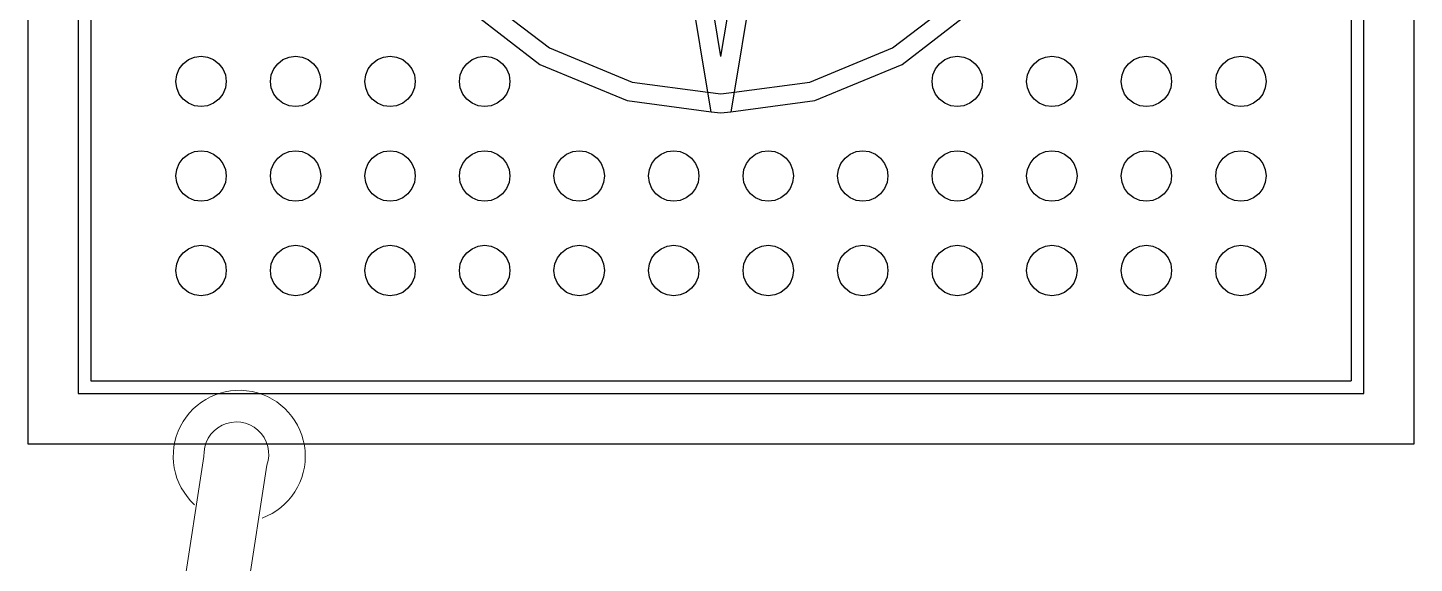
# Model space of a CAD drawing. Header units: millimetres. Extents: x 2562 to 7288, y 778 to 5635.
# Drawn here: x 5856.65 to 5878.65, y 1570.14 to 1578.64 of the extents above; entities that cross this region are included whole.
import ezdxf

# ---------------------------------------------------------------- set-up
doc = ezdxf.new("R2010")
doc.units = ezdxf.units.MM
doc.layers.add('0-gnl-gor3', color=252, linetype='Continuous')
doc.layers.add('2-tef-sabit', color=251, linetype='Continuous')

# ---------------------------------------------------------------- blocks, each defined once
blk = doc.blocks.new('pitcher rinser')
for p, q in [((58284.04, 6468.01), (58064.04, 6468.01)), ((58284.04, 6248.01), (58284.04, 6468.01)), ((58276.04, 6460.01), (58072.04, 6460.01)), ((58276.04, 6256.01), (58276.04, 6460.01)), ((58076.04, 6458.01), (58274.04, 6458.01)), ((58274.04, 6258.01), (58274.04, 6458.01)), ((58223.72, 6443.34), (58224.54, 6443.98)), ((58224.54, 6443.98), (58225.51, 6444.38)), ((58225.51, 6444.38), (58226.54, 6444.51)), ((58226.54, 6444.51), (58227.58, 6444.38)), ((58227.58, 6444.38), (58228.54, 6443.98)), ((58228.54, 6443.98), (58229.37, 6443.34)), ((58238.72, 6443.34), (58239.54, 6443.98)), ((58239.54, 6443.98), (58240.51, 6444.38)), ((58240.51, 6444.38), (58241.54, 6444.51)), ((58241.54, 6444.51), (58242.58, 6444.38)), ((58242.58, 6444.38), (58243.54, 6443.98)), ((58243.54, 6443.98), (58244.37, 6443.34)), ((58253.72, 6443.34), (58254.54, 6443.98)), ((58254.54, 6443.98), (58255.51, 6444.38)), ((58255.51, 6444.38), (58256.54, 6444.51)), ((58256.54, 6444.51), (58257.58, 6444.38)), ((58257.58, 6444.38), (58258.54, 6443.98)), ((58258.54, 6443.98), (58259.37, 6443.34)), ((58222.68, 6441.55), (58223.08, 6442.51)), ((58223.08, 6442.51), (58223.72, 6443.34)), ((58229.37, 6443.34), (58230.01, 6442.51)), ((58230.01, 6442.51), (58230.41, 6441.55)), ((58237.68, 6441.55), (58238.08, 6442.51)), ((58238.08, 6442.51), (58238.72, 6443.34)), ((58244.37, 6443.34), (58245.01, 6442.51)), ((58245.01, 6442.51), (58245.41, 6441.55)), ((58252.68, 6441.55), (58253.08, 6442.51)), ((58253.08, 6442.51), (58253.72, 6443.34)), ((58259.37, 6443.34), (58260.01, 6442.51)), ((58260.01, 6442.51), (58260.41, 6441.55)), ((58222.54, 6440.51), (58222.68, 6441.55)), ((58222.68, 6439.48), (58222.54, 6440.51)), ((58223.08, 6438.51), (58222.68, 6439.48)), ((58230.41, 6439.48), (58230.01, 6438.51)), ((58230.41, 6441.55), (58230.54, 6440.51)), ((58230.54, 6440.51), (58230.41, 6439.48)), ((58237.54, 6440.51), (58237.68, 6441.55)), ((58237.68, 6439.48), (58237.54, 6440.51)), ((58238.08, 6438.51), (58237.68, 6439.48)), ((58245.41, 6439.48), (58245.01, 6438.51)), ((58245.41, 6441.55), (58245.54, 6440.51)), ((58245.54, 6440.51), (58245.41, 6439.48)), ((58252.54, 6440.51), (58252.68, 6441.55)), ((58252.68, 6439.48), (58252.54, 6440.51)), ((58253.08, 6438.51), (58252.68, 6439.48)), ((58260.41, 6439.48), (58260.01, 6438.51)), ((58260.41, 6441.55), (58260.54, 6440.51)), ((58260.54, 6440.51), (58260.41, 6439.48)), ((58223.72, 6437.69), (58223.08, 6438.51)), ((58224.54, 6437.05), (58223.72, 6437.69)), ((58229.37, 6437.69), (58228.54, 6437.05)), ((58230.01, 6438.51), (58229.37, 6437.69)), ((58238.72, 6437.69), (58238.08, 6438.51)), ((58239.54, 6437.05), (58238.72, 6437.69)), ((58244.37, 6437.69), (58243.54, 6437.05)), ((58245.01, 6438.51), (58244.37, 6437.69)), ((58253.72, 6437.69), (58253.08, 6438.51)), ((58254.54, 6437.05), (58253.72, 6437.69)), ((58259.37, 6437.69), (58258.54, 6437.05)), ((58260.01, 6438.51), (58259.37, 6437.69)), ((58225.51, 6436.65), (58224.54, 6437.05)), ((58226.54, 6436.51), (58225.51, 6436.65)), ((58227.58, 6436.65), (58226.54, 6436.51)), ((58228.54, 6437.05), (58227.58, 6436.65)), ((58240.51, 6436.65), (58239.54, 6437.05)), ((58241.54, 6436.51), (58240.51, 6436.65)), ((58242.58, 6436.65), (58241.54, 6436.51)), ((58243.54, 6437.05), (58242.58, 6436.65)), ((58255.51, 6436.65), (58254.54, 6437.05)), ((58256.54, 6436.51), (58255.51, 6436.65)), ((58257.58, 6436.65), (58256.54, 6436.51)), ((58258.54, 6437.05), (58257.58, 6436.65)), ((58223.72, 6428.34), (58224.54, 6428.98)), ((58224.54, 6428.98), (58225.51, 6429.38)), ((58225.51, 6429.38), (58226.54, 6429.51)), ((58226.54, 6429.51), (58227.58, 6429.38)), ((58227.58, 6429.38), (58228.54, 6428.98)), ((58228.54, 6428.98), (58229.37, 6428.34)), ((58238.72, 6428.34), (58239.54, 6428.98)), ((58239.54, 6428.98), (58240.51, 6429.38)), ((58240.51, 6429.38), (58241.54, 6429.51)), ((58241.54, 6429.51), (58242.58, 6429.38)), ((58242.58, 6429.38), (58243.54, 6428.98)), ((58243.54, 6428.98), (58244.37, 6428.34)), ((58253.72, 6428.34), (58254.54, 6428.98)), ((58254.54, 6428.98), (58255.51, 6429.38)), ((58255.51, 6429.38), (58256.54, 6429.51)), ((58256.54, 6429.51), (58257.58, 6429.38)), ((58257.58, 6429.38), (58258.54, 6428.98)), ((58258.54, 6428.98), (58259.37, 6428.34)), ((58222.54, 6425.51), (58222.68, 6426.55)), ((58222.68, 6426.55), (58223.08, 6427.51)), ((58223.08, 6427.51), (58223.72, 6428.34)), ((58229.37, 6428.34), (58230.01, 6427.51)), ((58230.01, 6427.51), (58230.41, 6426.55)), ((58230.41, 6426.55), (58230.54, 6425.51)), ((58237.54, 6425.51), (58237.68, 6426.55)), ((58237.68, 6426.55), (58238.08, 6427.51)), ((58238.08, 6427.51), (58238.72, 6428.34)), ((58244.37, 6428.34), (58245.01, 6427.51)), ((58245.01, 6427.51), (58245.41, 6426.55)), ((58245.41, 6426.55), (58245.54, 6425.51)), ((58252.54, 6425.51), (58252.68, 6426.55)), ((58252.68, 6426.55), (58253.08, 6427.51)), ((58253.08, 6427.51), (58253.72, 6428.34)), ((58259.37, 6428.34), (58260.01, 6427.51)), ((58260.01, 6427.51), (58260.41, 6426.55)), ((58260.41, 6426.55), (58260.54, 6425.51)), ((58222.68, 6424.48), (58222.54, 6425.51)), ((58223.08, 6423.51), (58222.68, 6424.48)), ((58230.41, 6424.48), (58230.01, 6423.51)), ((58230.54, 6425.51), (58230.41, 6424.48)), ((58237.68, 6424.48), (58237.54, 6425.51)), ((58238.08, 6423.51), (58237.68, 6424.48)), ((58245.41, 6424.48), (58245.01, 6423.51)), ((58245.54, 6425.51), (58245.41, 6424.48)), ((58252.68, 6424.48), (58252.54, 6425.51)), ((58253.08, 6423.51), (58252.68, 6424.48)), ((58260.41, 6424.48), (58260.01, 6423.51)), ((58260.54, 6425.51), (58260.41, 6424.48)), ((58223.72, 6422.69), (58223.08, 6423.51)), ((58224.54, 6422.05), (58223.72, 6422.69)), ((58225.51, 6421.65), (58224.54, 6422.05)), ((58228.54, 6422.05), (58227.58, 6421.65)), ((58229.37, 6422.69), (58228.54, 6422.05)), ((58230.01, 6423.51), (58229.37, 6422.69)), ((58238.72, 6422.69), (58238.08, 6423.51)), ((58239.54, 6422.05), (58238.72, 6422.69)), ((58240.51, 6421.65), (58239.54, 6422.05)), ((58243.54, 6422.05), (58242.58, 6421.65)), ((58244.37, 6422.69), (58243.54, 6422.05)), ((58245.01, 6423.51), (58244.37, 6422.69)), ((58253.72, 6422.69), (58253.08, 6423.51)), ((58254.54, 6422.05), (58253.72, 6422.69)), ((58255.51, 6421.65), (58254.54, 6422.05)), ((58258.54, 6422.05), (58257.58, 6421.65)), ((58259.37, 6422.69), (58258.54, 6422.05)), ((58260.01, 6423.51), (58259.37, 6422.69)), ((58226.54, 6421.51), (58225.51, 6421.65)), ((58227.58, 6421.65), (58226.54, 6421.51)), ((58241.54, 6421.51), (58240.51, 6421.65)), ((58242.58, 6421.65), (58241.54, 6421.51)), ((58256.54, 6421.51), (58255.51, 6421.65)), ((58257.58, 6421.65), (58256.54, 6421.51)), ((58223.08, 6412.51), (58223.72, 6413.34)), ((58223.72, 6413.34), (58224.54, 6413.98)), ((58224.54, 6413.98), (58225.51, 6414.38)), ((58225.51, 6414.38), (58226.54, 6414.51)), ((58226.54, 6414.51), (58227.58, 6414.38)), ((58227.58, 6414.38), (58228.54, 6413.98)), ((58228.54, 6413.98), (58229.37, 6413.34)), ((58229.37, 6413.34), (58230.01, 6412.51)), ((58238.08, 6412.51), (58238.72, 6413.34)), ((58238.72, 6413.34), (58239.54, 6413.98)), ((58239.54, 6413.98), (58240.51, 6414.38)), ((58240.51, 6414.38), (58241.54, 6414.51)), ((58241.54, 6414.51), (58242.58, 6414.38)), ((58242.58, 6414.38), (58243.54, 6413.98)), ((58243.54, 6413.98), (58244.37, 6413.34)), ((58244.37, 6413.34), (58245.01, 6412.51)), ((58253.08, 6412.51), (58253.72, 6413.34)), ((58253.72, 6413.34), (58254.54, 6413.98)), ((58254.54, 6413.98), (58255.51, 6414.38)), ((58255.51, 6414.38), (58256.54, 6414.51)), ((58256.54, 6414.51), (58257.58, 6414.38)), ((58257.58, 6414.38), (58258.54, 6413.98)), ((58258.54, 6413.98), (58259.37, 6413.34)), ((58259.37, 6413.34), (58260.01, 6412.51)), ((58222.54, 6410.51), (58222.68, 6411.55)), ((58222.68, 6411.55), (58223.08, 6412.51)), ((58230.01, 6412.51), (58230.41, 6411.55)), ((58230.41, 6411.55), (58230.54, 6410.51)), ((58237.54, 6410.51), (58237.68, 6411.55)), ((58237.68, 6411.55), (58238.08, 6412.51)), ((58245.01, 6412.51), (58245.41, 6411.55)), ((58245.41, 6411.55), (58245.54, 6410.51)), ((58252.54, 6410.51), (58252.68, 6411.55)), ((58252.68, 6411.55), (58253.08, 6412.51)), ((58260.01, 6412.51), (58260.41, 6411.55)), ((58260.41, 6411.55), (58260.54, 6410.51)), ((58222.68, 6409.48), (58222.54, 6410.51)), ((58223.08, 6408.51), (58222.68, 6409.48)), ((58230.41, 6409.48), (58230.01, 6408.51)), ((58230.54, 6410.51), (58230.41, 6409.48)), ((58237.68, 6409.48), (58237.54, 6410.51)), ((58238.08, 6408.51), (58237.68, 6409.48)), ((58245.41, 6409.48), (58245.01, 6408.51)), ((58245.54, 6410.51), (58245.41, 6409.48)), ((58252.68, 6409.48), (58252.54, 6410.51)), ((58253.08, 6408.51), (58252.68, 6409.48)), ((58260.41, 6409.48), (58260.01, 6408.51)), ((58260.54, 6410.51), (58260.41, 6409.48)), ((58223.72, 6407.69), (58223.08, 6408.51)), ((58224.54, 6407.05), (58223.72, 6407.69)), ((58225.51, 6406.65), (58224.54, 6407.05)), ((58226.54, 6406.51), (58225.51, 6406.65)), ((58227.58, 6406.65), (58226.54, 6406.51)), ((58228.54, 6407.05), (58227.58, 6406.65)), ((58229.37, 6407.69), (58228.54, 6407.05)), ((58230.01, 6408.51), (58229.37, 6407.69)), ((58238.72, 6407.69), (58238.08, 6408.51)), ((58239.54, 6407.05), (58238.72, 6407.69)), ((58240.51, 6406.65), (58239.54, 6407.05)), ((58241.54, 6406.51), (58240.51, 6406.65)), ((58242.58, 6406.65), (58241.54, 6406.51)), ((58243.54, 6407.05), (58242.58, 6406.65)), ((58244.37, 6407.69), (58243.54, 6407.05)), ((58245.01, 6408.51), (58244.37, 6407.69)), ((58253.72, 6407.69), (58253.08, 6408.51)), ((58254.54, 6407.05), (58253.72, 6407.69)), ((58255.51, 6406.65), (58254.54, 6407.05)), ((58256.54, 6406.51), (58255.51, 6406.65)), ((58257.58, 6406.65), (58256.54, 6406.51)), ((58258.54, 6407.05), (58257.58, 6406.65)), ((58259.37, 6407.69), (58258.54, 6407.05)), ((58260.01, 6408.51), (58259.37, 6407.69)), ((58223.08, 6397.51), (58223.72, 6398.34)), ((58223.72, 6398.34), (58224.54, 6398.98)), ((58224.54, 6398.98), (58225.51, 6399.38)), ((58225.51, 6399.38), (58226.54, 6399.51)), ((58226.54, 6399.51), (58227.58, 6399.38)), ((58227.58, 6399.38), (58228.54, 6398.98)), ((58228.54, 6398.98), (58229.37, 6398.34)), ((58229.37, 6398.34), (58230.01, 6397.51)), ((58238.08, 6397.51), (58238.72, 6398.34)), ((58238.72, 6398.34), (58239.54, 6398.98)), ((58239.54, 6398.98), (58240.51, 6399.38)), ((58240.51, 6399.38), (58241.54, 6399.51)), ((58241.54, 6399.51), (58242.58, 6399.38)), ((58242.58, 6399.38), (58243.54, 6398.98)), ((58243.54, 6398.98), (58244.37, 6398.34)), ((58244.37, 6398.34), (58245.01, 6397.51)), ((58253.08, 6397.51), (58253.72, 6398.34)), ((58253.72, 6398.34), (58254.54, 6398.98)), ((58254.54, 6398.98), (58255.51, 6399.38)), ((58255.51, 6399.38), (58256.54, 6399.51)), ((58256.54, 6399.51), (58257.58, 6399.38)), ((58257.58, 6399.38), (58258.54, 6398.98)), ((58258.54, 6398.98), (58259.37, 6398.34)), ((58259.37, 6398.34), (58260.01, 6397.51)), ((58223.84, 6386.76), (58215.62, 6397.47)), ((58222.54, 6395.51), (58222.68, 6396.55)), ((58222.68, 6394.48), (58222.54, 6395.51)), ((58222.68, 6396.55), (58223.08, 6397.51)), ((58230.01, 6397.51), (58230.41, 6396.55)), ((58230.41, 6396.55), (58230.54, 6395.51)), ((58230.54, 6395.51), (58230.41, 6394.48)), ((58237.54, 6395.51), (58237.68, 6396.55)), ((58237.68, 6394.48), (58237.54, 6395.51)), ((58237.68, 6396.55), (58238.08, 6397.51)), ((58245.01, 6397.51), (58245.41, 6396.55)), ((58245.41, 6396.55), (58245.54, 6395.51)), ((58245.54, 6395.51), (58245.41, 6394.48)), ((58252.54, 6395.51), (58252.68, 6396.55)), ((58252.68, 6394.48), (58252.54, 6395.51)), ((58252.68, 6396.55), (58253.08, 6397.51)), ((58260.01, 6397.51), (58260.41, 6396.55)), ((58260.41, 6396.55), (58260.54, 6395.51)), ((58260.54, 6395.51), (58260.41, 6394.48)), ((58221.22, 6385.25), (58213.48, 6395.33)), ((58223.08, 6393.51), (58222.68, 6394.48)), ((58223.72, 6392.69), (58223.08, 6393.51)), ((58230.01, 6393.51), (58229.37, 6392.69)), ((58230.41, 6394.48), (58230.01, 6393.51)), ((58238.08, 6393.51), (58237.68, 6394.48)), ((58238.72, 6392.69), (58238.08, 6393.51)), ((58245.01, 6393.51), (58244.37, 6392.69)), ((58245.41, 6394.48), (58245.01, 6393.51)), ((58253.08, 6393.51), (58252.68, 6394.48)), ((58253.72, 6392.69), (58253.08, 6393.51)), ((58260.01, 6393.51), (58259.37, 6392.69)), ((58260.41, 6394.48), (58260.01, 6393.51)), ((58224.54, 6392.05), (58223.72, 6392.69)), ((58225.51, 6391.65), (58224.54, 6392.05)), ((58226.54, 6391.51), (58225.51, 6391.65)), ((58227.58, 6391.65), (58226.54, 6391.51)), ((58228.54, 6392.05), (58227.58, 6391.65)), ((58229.37, 6392.69), (58228.54, 6392.05)), ((58239.54, 6392.05), (58238.72, 6392.69)), ((58240.51, 6391.65), (58239.54, 6392.05)), ((58241.54, 6391.51), (58240.51, 6391.65)), ((58242.58, 6391.65), (58241.54, 6391.51)), ((58243.54, 6392.05), (58242.58, 6391.65)), ((58244.37, 6392.69), (58243.54, 6392.05)), ((58254.54, 6392.05), (58253.72, 6392.69)), ((58255.51, 6391.65), (58254.54, 6392.05)), ((58256.54, 6391.51), (58255.51, 6391.65)), ((58257.58, 6391.65), (58256.54, 6391.51)), ((58258.54, 6392.05), (58257.58, 6391.65)), ((58259.37, 6392.69), (58258.54, 6392.05)), ((58229.58, 6372.9), (58223.84, 6386.76)), ((58226.66, 6372.11), (58221.22, 6385.25)), ((58240.51, 6384.38), (58241.54, 6384.51)), ((58241.54, 6384.51), (58242.58, 6384.38)), ((58255.51, 6384.38), (58256.54, 6384.51)), ((58256.54, 6384.51), (58257.58, 6384.38)), ((58237.68, 6381.55), (58238.08, 6382.51)), ((58238.08, 6382.51), (58238.72, 6383.34)), ((58238.72, 6383.34), (58239.54, 6383.98)), ((58239.54, 6383.98), (58240.51, 6384.38)), ((58242.58, 6384.38), (58243.54, 6383.98)), ((58243.54, 6383.98), (58244.37, 6383.34)), ((58244.37, 6383.34), (58245.01, 6382.51)), ((58245.01, 6382.51), (58245.41, 6381.55)), ((58252.68, 6381.55), (58253.08, 6382.51)), ((58253.08, 6382.51), (58253.72, 6383.34)), ((58253.72, 6383.34), (58254.54, 6383.98)), ((58254.54, 6383.98), (58255.51, 6384.38)), ((58257.58, 6384.38), (58258.54, 6383.98)), ((58258.54, 6383.98), (58259.37, 6383.34)), ((58259.37, 6383.34), (58260.01, 6382.51)), ((58260.01, 6382.51), (58260.41, 6381.55)), ((58237.54, 6380.51), (58237.68, 6381.55)), ((58237.68, 6379.48), (58237.54, 6380.51)), ((58245.41, 6381.55), (58245.54, 6380.51)), ((58245.54, 6380.51), (58245.41, 6379.48)), ((58252.54, 6380.51), (58252.68, 6381.55)), ((58252.68, 6379.48), (58252.54, 6380.51)), ((58260.41, 6381.55), (58260.54, 6380.51)), ((58260.54, 6380.51), (58260.41, 6379.48)), ((58238.08, 6378.51), (58237.68, 6379.48)), ((58238.72, 6377.69), (58238.08, 6378.51)), ((58245.01, 6378.51), (58244.37, 6377.69)), ((58245.41, 6379.48), (58245.01, 6378.51)), ((58253.08, 6378.51), (58252.68, 6379.48)), ((58253.72, 6377.69), (58253.08, 6378.51)), ((58260.01, 6378.51), (58259.37, 6377.69)), ((58260.41, 6379.48), (58260.01, 6378.51)), ((58239.54, 6377.05), (58238.72, 6377.69)), ((58240.51, 6376.65), (58239.54, 6377.05)), ((58241.54, 6376.51), (58240.51, 6376.65)), ((58242.58, 6376.65), (58241.54, 6376.51)), ((58243.54, 6377.05), (58242.58, 6376.65)), ((58244.37, 6377.69), (58243.54, 6377.05)), ((58254.54, 6377.05), (58253.72, 6377.69)), ((58255.51, 6376.65), (58254.54, 6377.05)), ((58256.54, 6376.51), (58255.51, 6376.65)), ((58257.58, 6376.65), (58256.54, 6376.51)), ((58258.54, 6377.05), (58257.58, 6376.65)), ((58259.37, 6377.69), (58258.54, 6377.05)), ((58228.24, 6360.09), (58226.66, 6372.11)), ((58231.34, 6359.57), (58229.58, 6372.9)), ((58239.54, 6368.98), (58240.51, 6369.38)), ((58240.51, 6369.38), (58241.54, 6369.51)), ((58241.54, 6369.51), (58242.58, 6369.38)), ((58242.58, 6369.38), (58243.54, 6368.98)), ((58254.54, 6368.98), (58255.51, 6369.38)), ((58255.51, 6369.38), (58256.54, 6369.51)), ((58256.54, 6369.51), (58257.58, 6369.38)), ((58257.58, 6369.38), (58258.54, 6368.98)), ((58185.42, 6367.27), (58228.24, 6360.09)), ((58237.68, 6366.55), (58238.08, 6367.51)), ((58238.08, 6367.51), (58238.72, 6368.34)), ((58238.72, 6368.34), (58239.54, 6368.98)), ((58243.54, 6368.98), (58244.37, 6368.34)), ((58244.37, 6368.34), (58245.01, 6367.51)), ((58245.01, 6367.51), (58245.41, 6366.55)), ((58252.68, 6366.55), (58253.08, 6367.51)), ((58253.08, 6367.51), (58253.72, 6368.34)), ((58253.72, 6368.34), (58254.54, 6368.98)), ((58258.54, 6368.98), (58259.37, 6368.34)), ((58259.37, 6368.34), (58260.01, 6367.51)), ((58260.01, 6367.51), (58260.41, 6366.55)), ((58237.54, 6365.51), (58237.68, 6366.55)), ((58237.68, 6364.48), (58237.54, 6365.51)), ((58245.41, 6366.55), (58245.54, 6365.51)), ((58245.54, 6365.51), (58245.41, 6364.48)), ((58252.54, 6365.51), (58252.68, 6366.55)), ((58252.68, 6364.48), (58252.54, 6365.51)), ((58260.41, 6366.55), (58260.54, 6365.51)), ((58260.54, 6365.51), (58260.41, 6364.48)), ((58222.59, 6358.01), (58185.41, 6364.24)), ((58238.08, 6363.51), (58237.68, 6364.48)), ((58238.72, 6362.69), (58238.08, 6363.51)), ((58239.54, 6362.05), (58238.72, 6362.69)), ((58244.37, 6362.69), (58243.54, 6362.05)), ((58245.01, 6363.51), (58244.37, 6362.69)), ((58245.41, 6364.48), (58245.01, 6363.51)), ((58253.08, 6363.51), (58252.68, 6364.48)), ((58253.72, 6362.69), (58253.08, 6363.51)), ((58254.54, 6362.05), (58253.72, 6362.69)), ((58259.37, 6362.69), (58258.54, 6362.05)), ((58260.01, 6363.51), (58259.37, 6362.69)), ((58260.41, 6364.48), (58260.01, 6363.51)), ((58240.51, 6361.65), (58239.54, 6362.05)), ((58241.54, 6361.51), (58240.51, 6361.65)), ((58242.58, 6361.65), (58241.54, 6361.51)), ((58243.54, 6362.05), (58242.58, 6361.65)), ((58255.51, 6361.65), (58254.54, 6362.05)), ((58256.54, 6361.51), (58255.51, 6361.65)), ((58257.58, 6361.65), (58256.54, 6361.51)), ((58258.54, 6362.05), (58257.58, 6361.65)), ((58228.52, 6358.01), (58228.24, 6360.09)), ((58228.24, 6360.09), (58231.34, 6359.57)), ((58231.54, 6358.01), (58231.34, 6359.57)), ((58222.59, 6358.01), (58185.41, 6351.78)), ((58228.24, 6355.94), (58185.42, 6348.76)), ((58226.66, 6343.91), (58228.24, 6355.94)), ((58228.24, 6355.94), (58228.52, 6358.01)), ((58231.34, 6356.46), (58228.24, 6355.94)), ((58229.58, 6343.13), (58231.34, 6356.46)), ((58231.34, 6356.46), (58231.54, 6358.01)), ((58238.72, 6353.34), (58239.54, 6353.98)), ((58239.54, 6353.98), (58240.51, 6354.38)), ((58240.51, 6354.38), (58241.54, 6354.51)), ((58241.54, 6354.51), (58242.58, 6354.38)), ((58242.58, 6354.38), (58243.54, 6353.98)), ((58243.54, 6353.98), (58244.37, 6353.34)), ((58253.72, 6353.34), (58254.54, 6353.98)), ((58254.54, 6353.98), (58255.51, 6354.38)), ((58255.51, 6354.38), (58256.54, 6354.51)), ((58256.54, 6354.51), (58257.58, 6354.38)), ((58257.58, 6354.38), (58258.54, 6353.98)), ((58258.54, 6353.98), (58259.37, 6353.34)), ((58237.54, 6350.51), (58237.68, 6351.55)), ((58237.68, 6351.55), (58238.08, 6352.51)), ((58238.08, 6352.51), (58238.72, 6353.34)), ((58244.37, 6353.34), (58245.01, 6352.51)), ((58245.01, 6352.51), (58245.41, 6351.55)), ((58245.41, 6351.55), (58245.54, 6350.51)), ((58252.54, 6350.51), (58252.68, 6351.55)), ((58252.68, 6351.55), (58253.08, 6352.51)), ((58253.08, 6352.51), (58253.72, 6353.34)), ((58259.37, 6353.34), (58260.01, 6352.51)), ((58260.01, 6352.51), (58260.41, 6351.55)), ((58260.41, 6351.55), (58260.54, 6350.51)), ((58237.68, 6349.48), (58237.54, 6350.51)), ((58238.08, 6348.51), (58237.68, 6349.48)), ((58245.41, 6349.48), (58245.01, 6348.51)), ((58245.54, 6350.51), (58245.41, 6349.48)), ((58252.68, 6349.48), (58252.54, 6350.51)), ((58253.08, 6348.51), (58252.68, 6349.48)), ((58260.41, 6349.48), (58260.01, 6348.51)), ((58260.54, 6350.51), (58260.41, 6349.48)), ((58238.72, 6347.69), (58238.08, 6348.51)), ((58239.54, 6347.05), (58238.72, 6347.69)), ((58240.51, 6346.65), (58239.54, 6347.05)), ((58243.54, 6347.05), (58242.58, 6346.65)), ((58244.37, 6347.69), (58243.54, 6347.05)), ((58245.01, 6348.51), (58244.37, 6347.69)), ((58253.72, 6347.69), (58253.08, 6348.51)), ((58254.54, 6347.05), (58253.72, 6347.69)), ((58255.51, 6346.65), (58254.54, 6347.05)), ((58258.54, 6347.05), (58257.58, 6346.65)), ((58259.37, 6347.69), (58258.54, 6347.05)), ((58260.01, 6348.51), (58259.37, 6347.69)), ((58241.54, 6346.51), (58240.51, 6346.65)), ((58242.58, 6346.65), (58241.54, 6346.51)), ((58256.54, 6346.51), (58255.51, 6346.65)), ((58257.58, 6346.65), (58256.54, 6346.51)), ((58221.22, 6330.78), (58226.66, 6343.91)), ((58223.84, 6329.26), (58229.58, 6343.13)), ((58238.08, 6337.51), (58238.72, 6338.34)), ((58238.72, 6338.34), (58239.54, 6338.98)), ((58239.54, 6338.98), (58240.51, 6339.38)), ((58240.51, 6339.38), (58241.54, 6339.51)), ((58241.54, 6339.51), (58242.58, 6339.38)), ((58242.58, 6339.38), (58243.54, 6338.98)), ((58243.54, 6338.98), (58244.37, 6338.34)), ((58244.37, 6338.34), (58245.01, 6337.51)), ((58253.08, 6337.51), (58253.72, 6338.34)), ((58253.72, 6338.34), (58254.54, 6338.98)), ((58254.54, 6338.98), (58255.51, 6339.38)), ((58255.51, 6339.38), (58256.54, 6339.51)), ((58256.54, 6339.51), (58257.58, 6339.38)), ((58257.58, 6339.38), (58258.54, 6338.98)), ((58258.54, 6338.98), (58259.37, 6338.34)), ((58259.37, 6338.34), (58260.01, 6337.51)), ((58237.54, 6335.51), (58237.68, 6336.55)), ((58237.68, 6336.55), (58238.08, 6337.51)), ((58245.01, 6337.51), (58245.41, 6336.55)), ((58245.41, 6336.55), (58245.54, 6335.51)), ((58252.54, 6335.51), (58252.68, 6336.55)), ((58252.68, 6336.55), (58253.08, 6337.51)), ((58260.01, 6337.51), (58260.41, 6336.55)), ((58260.41, 6336.55), (58260.54, 6335.51)), ((58237.68, 6334.48), (58237.54, 6335.51)), ((58238.08, 6333.51), (58237.68, 6334.48)), ((58245.41, 6334.48), (58245.01, 6333.51)), ((58245.54, 6335.51), (58245.41, 6334.48)), ((58252.68, 6334.48), (58252.54, 6335.51)), ((58253.08, 6333.51), (58252.68, 6334.48)), ((58260.41, 6334.48), (58260.01, 6333.51)), ((58260.54, 6335.51), (58260.41, 6334.48)), ((58238.72, 6332.69), (58238.08, 6333.51)), ((58239.54, 6332.05), (58238.72, 6332.69)), ((58240.51, 6331.65), (58239.54, 6332.05)), ((58241.54, 6331.51), (58240.51, 6331.65)), ((58242.58, 6331.65), (58241.54, 6331.51)), ((58243.54, 6332.05), (58242.58, 6331.65)), ((58244.37, 6332.69), (58243.54, 6332.05)), ((58245.01, 6333.51), (58244.37, 6332.69)), ((58253.72, 6332.69), (58253.08, 6333.51)), ((58254.54, 6332.05), (58253.72, 6332.69)), ((58255.51, 6331.65), (58254.54, 6332.05)), ((58256.54, 6331.51), (58255.51, 6331.65)), ((58257.58, 6331.65), (58256.54, 6331.51)), ((58258.54, 6332.05), (58257.58, 6331.65)), ((58259.37, 6332.69), (58258.54, 6332.05)), ((58260.01, 6333.51), (58259.37, 6332.69)), ((58213.48, 6320.69), (58221.22, 6330.78)), ((58215.62, 6318.56), (58223.84, 6329.26)), ((58223.08, 6322.51), (58223.72, 6323.34)), ((58223.72, 6323.34), (58224.54, 6323.98)), ((58224.54, 6323.98), (58225.51, 6324.38)), ((58225.51, 6324.38), (58226.54, 6324.51)), ((58226.54, 6324.51), (58227.58, 6324.38)), ((58227.58, 6324.38), (58228.54, 6323.98)), ((58228.54, 6323.98), (58229.37, 6323.34)), ((58229.37, 6323.34), (58230.01, 6322.51)), ((58238.08, 6322.51), (58238.72, 6323.34)), ((58238.72, 6323.34), (58239.54, 6323.98)), ((58239.54, 6323.98), (58240.51, 6324.38)), ((58240.51, 6324.38), (58241.54, 6324.51)), ((58241.54, 6324.51), (58242.58, 6324.38)), ((58242.58, 6324.38), (58243.54, 6323.98)), ((58243.54, 6323.98), (58244.37, 6323.34)), ((58244.37, 6323.34), (58245.01, 6322.51)), ((58253.08, 6322.51), (58253.72, 6323.34)), ((58253.72, 6323.34), (58254.54, 6323.98)), ((58254.54, 6323.98), (58255.51, 6324.38)), ((58255.51, 6324.38), (58256.54, 6324.51)), ((58256.54, 6324.51), (58257.58, 6324.38)), ((58257.58, 6324.38), (58258.54, 6323.98)), ((58258.54, 6323.98), (58259.37, 6323.34)), ((58259.37, 6323.34), (58260.01, 6322.51)), ((58222.54, 6320.51), (58222.68, 6321.55)), ((58222.68, 6321.55), (58223.08, 6322.51)), ((58230.01, 6322.51), (58230.41, 6321.55)), ((58230.41, 6321.55), (58230.54, 6320.51)), ((58237.54, 6320.51), (58237.68, 6321.55)), ((58237.68, 6321.55), (58238.08, 6322.51)), ((58245.01, 6322.51), (58245.41, 6321.55)), ((58245.41, 6321.55), (58245.54, 6320.51)), ((58252.54, 6320.51), (58252.68, 6321.55)), ((58252.68, 6321.55), (58253.08, 6322.51)), ((58260.01, 6322.51), (58260.41, 6321.55)), ((58260.41, 6321.55), (58260.54, 6320.51)), ((58222.68, 6319.48), (58222.54, 6320.51)), ((58223.08, 6318.51), (58222.68, 6319.48)), ((58223.72, 6317.69), (58223.08, 6318.51)), ((58230.01, 6318.51), (58229.37, 6317.69)), ((58230.41, 6319.48), (58230.01, 6318.51)), ((58230.54, 6320.51), (58230.41, 6319.48)), ((58237.68, 6319.48), (58237.54, 6320.51)), ((58238.08, 6318.51), (58237.68, 6319.48)), ((58238.72, 6317.69), (58238.08, 6318.51)), ((58245.01, 6318.51), (58244.37, 6317.69)), ((58245.41, 6319.48), (58245.01, 6318.51)), ((58245.54, 6320.51), (58245.41, 6319.48)), ((58252.68, 6319.48), (58252.54, 6320.51)), ((58253.08, 6318.51), (58252.68, 6319.48)), ((58253.72, 6317.69), (58253.08, 6318.51)), ((58260.01, 6318.51), (58259.37, 6317.69)), ((58260.41, 6319.48), (58260.01, 6318.51)), ((58260.54, 6320.51), (58260.41, 6319.48)), ((58224.54, 6317.05), (58223.72, 6317.69)), ((58225.51, 6316.65), (58224.54, 6317.05)), ((58226.54, 6316.51), (58225.51, 6316.65)), ((58227.58, 6316.65), (58226.54, 6316.51)), ((58228.54, 6317.05), (58227.58, 6316.65)), ((58229.37, 6317.69), (58228.54, 6317.05)), ((58239.54, 6317.05), (58238.72, 6317.69)), ((58240.51, 6316.65), (58239.54, 6317.05)), ((58241.54, 6316.51), (58240.51, 6316.65)), ((58242.58, 6316.65), (58241.54, 6316.51)), ((58243.54, 6317.05), (58242.58, 6316.65)), ((58244.37, 6317.69), (58243.54, 6317.05)), ((58254.54, 6317.05), (58253.72, 6317.69)), ((58255.51, 6316.65), (58254.54, 6317.05)), ((58256.54, 6316.51), (58255.51, 6316.65)), ((58257.58, 6316.65), (58256.54, 6316.51)), ((58258.54, 6317.05), (58257.58, 6316.65)), ((58259.37, 6317.69), (58258.54, 6317.05)), ((58222.68, 6306.55), (58223.08, 6307.51)), ((58223.08, 6307.51), (58223.72, 6308.34)), ((58223.72, 6308.34), (58224.54, 6308.98)), ((58224.54, 6308.98), (58225.51, 6309.38)), ((58225.51, 6309.38), (58226.54, 6309.51)), ((58226.54, 6309.51), (58227.58, 6309.38)), ((58227.58, 6309.38), (58228.54, 6308.98)), ((58228.54, 6308.98), (58229.37, 6308.34)), ((58229.37, 6308.34), (58230.01, 6307.51)), ((58230.01, 6307.51), (58230.41, 6306.55)), ((58237.68, 6306.55), (58238.08, 6307.51)), ((58238.08, 6307.51), (58238.72, 6308.34)), ((58238.72, 6308.34), (58239.54, 6308.98)), ((58239.54, 6308.98), (58240.51, 6309.38)), ((58240.51, 6309.38), (58241.54, 6309.51)), ((58241.54, 6309.51), (58242.58, 6309.38)), ((58242.58, 6309.38), (58243.54, 6308.98)), ((58243.54, 6308.98), (58244.37, 6308.34)), ((58244.37, 6308.34), (58245.01, 6307.51)), ((58245.01, 6307.51), (58245.41, 6306.55)), ((58252.68, 6306.55), (58253.08, 6307.51)), ((58253.08, 6307.51), (58253.72, 6308.34)), ((58253.72, 6308.34), (58254.54, 6308.98)), ((58254.54, 6308.98), (58255.51, 6309.38)), ((58255.51, 6309.38), (58256.54, 6309.51)), ((58256.54, 6309.51), (58257.58, 6309.38)), ((58257.58, 6309.38), (58258.54, 6308.98)), ((58258.54, 6308.98), (58259.37, 6308.34)), ((58259.37, 6308.34), (58260.01, 6307.51)), ((58260.01, 6307.51), (58260.41, 6306.55)), ((58222.54, 6305.51), (58222.68, 6306.55)), ((58222.68, 6304.48), (58222.54, 6305.51)), ((58230.41, 6306.55), (58230.54, 6305.51)), ((58230.54, 6305.51), (58230.41, 6304.48)), ((58237.54, 6305.51), (58237.68, 6306.55)), ((58237.68, 6304.48), (58237.54, 6305.51)), ((58245.41, 6306.55), (58245.54, 6305.51)), ((58245.54, 6305.51), (58245.41, 6304.48)), ((58252.54, 6305.51), (58252.68, 6306.55)), ((58252.68, 6304.48), (58252.54, 6305.51)), ((58260.41, 6306.55), (58260.54, 6305.51)), ((58260.54, 6305.51), (58260.41, 6304.48)), ((58223.08, 6303.51), (58222.68, 6304.48)), ((58223.72, 6302.69), (58223.08, 6303.51)), ((58230.01, 6303.51), (58229.37, 6302.69)), ((58230.41, 6304.48), (58230.01, 6303.51)), ((58238.08, 6303.51), (58237.68, 6304.48)), ((58238.72, 6302.69), (58238.08, 6303.51)), ((58245.01, 6303.51), (58244.37, 6302.69)), ((58245.41, 6304.48), (58245.01, 6303.51)), ((58253.08, 6303.51), (58252.68, 6304.48)), ((58253.72, 6302.69), (58253.08, 6303.51)), ((58260.01, 6303.51), (58259.37, 6302.69)), ((58260.41, 6304.48), (58260.01, 6303.51)), ((58224.54, 6302.05), (58223.72, 6302.69)), ((58225.51, 6301.65), (58224.54, 6302.05)), ((58226.54, 6301.51), (58225.51, 6301.65)), ((58227.58, 6301.65), (58226.54, 6301.51)), ((58228.54, 6302.05), (58227.58, 6301.65)), ((58229.37, 6302.69), (58228.54, 6302.05)), ((58239.54, 6302.05), (58238.72, 6302.69)), ((58240.51, 6301.65), (58239.54, 6302.05)), ((58241.54, 6301.51), (58240.51, 6301.65)), ((58242.58, 6301.65), (58241.54, 6301.51)), ((58243.54, 6302.05), (58242.58, 6301.65)), ((58244.37, 6302.69), (58243.54, 6302.05)), ((58254.54, 6302.05), (58253.72, 6302.69)), ((58255.51, 6301.65), (58254.54, 6302.05)), ((58256.54, 6301.51), (58255.51, 6301.65)), ((58257.58, 6301.65), (58256.54, 6301.51)), ((58258.54, 6302.05), (58257.58, 6301.65)), ((58259.37, 6302.69), (58258.54, 6302.05)), ((58224.54, 6293.98), (58225.51, 6294.38)), ((58225.51, 6294.38), (58226.54, 6294.51)), ((58226.54, 6294.51), (58227.58, 6294.38)), ((58227.58, 6294.38), (58228.54, 6293.98)), ((58239.54, 6293.98), (58240.51, 6294.38)), ((58240.51, 6294.38), (58241.54, 6294.51)), ((58241.54, 6294.51), (58242.58, 6294.38)), ((58242.58, 6294.38), (58243.54, 6293.98)), ((58254.54, 6293.98), (58255.51, 6294.38)), ((58255.51, 6294.38), (58256.54, 6294.51)), ((58256.54, 6294.51), (58257.58, 6294.38)), ((58257.58, 6294.38), (58258.54, 6293.98)), ((58222.68, 6291.55), (58223.08, 6292.51)), ((58223.08, 6292.51), (58223.72, 6293.34)), ((58223.72, 6293.34), (58224.54, 6293.98)), ((58228.54, 6293.98), (58229.37, 6293.34)), ((58229.37, 6293.34), (58230.01, 6292.51)), ((58230.01, 6292.51), (58230.41, 6291.55)), ((58237.68, 6291.55), (58238.08, 6292.51)), ((58238.08, 6292.51), (58238.72, 6293.34)), ((58238.72, 6293.34), (58239.54, 6293.98)), ((58243.54, 6293.98), (58244.37, 6293.34)), ((58244.37, 6293.34), (58245.01, 6292.51)), ((58245.01, 6292.51), (58245.41, 6291.55)), ((58252.68, 6291.55), (58253.08, 6292.51)), ((58253.08, 6292.51), (58253.72, 6293.34)), ((58253.72, 6293.34), (58254.54, 6293.98)), ((58258.54, 6293.98), (58259.37, 6293.34)), ((58259.37, 6293.34), (58260.01, 6292.51)), ((58260.01, 6292.51), (58260.41, 6291.55)), ((58222.54, 6290.51), (58222.68, 6291.55)), ((58222.68, 6289.48), (58222.54, 6290.51)), ((58230.41, 6291.55), (58230.54, 6290.51)), ((58230.54, 6290.51), (58230.41, 6289.48)), ((58237.54, 6290.51), (58237.68, 6291.55)), ((58237.68, 6289.48), (58237.54, 6290.51)), ((58245.41, 6291.55), (58245.54, 6290.51)), ((58245.54, 6290.51), (58245.41, 6289.48)), ((58252.54, 6290.51), (58252.68, 6291.55)), ((58252.68, 6289.48), (58252.54, 6290.51)), ((58260.41, 6291.55), (58260.54, 6290.51)), ((58260.54, 6290.51), (58260.41, 6289.48)), ((58223.08, 6288.51), (58222.68, 6289.48)), ((58223.72, 6287.69), (58223.08, 6288.51)), ((58224.54, 6287.05), (58223.72, 6287.69)), ((58229.37, 6287.69), (58228.54, 6287.05)), ((58230.01, 6288.51), (58229.37, 6287.69)), ((58230.41, 6289.48), (58230.01, 6288.51)), ((58238.08, 6288.51), (58237.68, 6289.48)), ((58238.72, 6287.69), (58238.08, 6288.51)), ((58239.54, 6287.05), (58238.72, 6287.69)), ((58244.37, 6287.69), (58243.54, 6287.05)), ((58245.01, 6288.51), (58244.37, 6287.69)), ((58245.41, 6289.48), (58245.01, 6288.51)), ((58253.08, 6288.51), (58252.68, 6289.48)), ((58253.72, 6287.69), (58253.08, 6288.51)), ((58254.54, 6287.05), (58253.72, 6287.69)), ((58259.37, 6287.69), (58258.54, 6287.05)), ((58260.01, 6288.51), (58259.37, 6287.69)), ((58260.41, 6289.48), (58260.01, 6288.51)), ((58225.51, 6286.65), (58224.54, 6287.05)), ((58226.54, 6286.51), (58225.51, 6286.65)), ((58227.58, 6286.65), (58226.54, 6286.51)), ((58228.54, 6287.05), (58227.58, 6286.65)), ((58240.51, 6286.65), (58239.54, 6287.05)), ((58241.54, 6286.51), (58240.51, 6286.65)), ((58242.58, 6286.65), (58241.54, 6286.51)), ((58243.54, 6287.05), (58242.58, 6286.65)), ((58255.51, 6286.65), (58254.54, 6287.05)), ((58256.54, 6286.51), (58255.51, 6286.65)), ((58257.58, 6286.65), (58256.54, 6286.51)), ((58258.54, 6287.05), (58257.58, 6286.65)), ((58223.72, 6278.34), (58224.54, 6278.98)), ((58224.54, 6278.98), (58225.51, 6279.38)), ((58225.51, 6279.38), (58226.54, 6279.51)), ((58226.54, 6279.51), (58227.58, 6279.38)), ((58227.58, 6279.38), (58228.54, 6278.98)), ((58228.54, 6278.98), (58229.37, 6278.34)), ((58238.72, 6278.34), (58239.54, 6278.98)), ((58239.54, 6278.98), (58240.51, 6279.38)), ((58240.51, 6279.38), (58241.54, 6279.51)), ((58241.54, 6279.51), (58242.58, 6279.38)), ((58242.58, 6279.38), (58243.54, 6278.98)), ((58243.54, 6278.98), (58244.37, 6278.34)), ((58253.72, 6278.34), (58254.54, 6278.98)), ((58254.54, 6278.98), (58255.51, 6279.38)), ((58255.51, 6279.38), (58256.54, 6279.51)), ((58256.54, 6279.51), (58257.58, 6279.38)), ((58257.58, 6279.38), (58258.54, 6278.98)), ((58258.54, 6278.98), (58259.37, 6278.34)), ((58222.68, 6276.55), (58223.08, 6277.51)), ((58223.08, 6277.51), (58223.72, 6278.34)), ((58229.37, 6278.34), (58230.01, 6277.51)), ((58230.01, 6277.51), (58230.41, 6276.55)), ((58237.68, 6276.55), (58238.08, 6277.51)), ((58238.08, 6277.51), (58238.72, 6278.34)), ((58244.37, 6278.34), (58245.01, 6277.51)), ((58245.01, 6277.51), (58245.41, 6276.55)), ((58252.68, 6276.55), (58253.08, 6277.51)), ((58253.08, 6277.51), (58253.72, 6278.34)), ((58259.37, 6278.34), (58260.01, 6277.51)), ((58260.01, 6277.51), (58260.41, 6276.55)), ((58222.54, 6275.51), (58222.68, 6276.55)), ((58222.68, 6274.48), (58222.54, 6275.51)), ((58223.08, 6273.51), (58222.68, 6274.48)), ((58230.41, 6274.48), (58230.01, 6273.51)), ((58230.41, 6276.55), (58230.54, 6275.51)), ((58230.54, 6275.51), (58230.41, 6274.48)), ((58237.54, 6275.51), (58237.68, 6276.55)), ((58237.68, 6274.48), (58237.54, 6275.51)), ((58238.08, 6273.51), (58237.68, 6274.48)), ((58245.41, 6274.48), (58245.01, 6273.51)), ((58245.41, 6276.55), (58245.54, 6275.51)), ((58245.54, 6275.51), (58245.41, 6274.48)), ((58252.54, 6275.51), (58252.68, 6276.55)), ((58252.68, 6274.48), (58252.54, 6275.51)), ((58253.08, 6273.51), (58252.68, 6274.48)), ((58260.41, 6274.48), (58260.01, 6273.51)), ((58260.41, 6276.55), (58260.54, 6275.51)), ((58260.54, 6275.51), (58260.41, 6274.48)), ((58223.72, 6272.69), (58223.08, 6273.51)), ((58224.54, 6272.05), (58223.72, 6272.69)), ((58229.37, 6272.69), (58228.54, 6272.05)), ((58230.01, 6273.51), (58229.37, 6272.69)), ((58238.72, 6272.69), (58238.08, 6273.51)), ((58239.54, 6272.05), (58238.72, 6272.69)), ((58244.37, 6272.69), (58243.54, 6272.05)), ((58245.01, 6273.51), (58244.37, 6272.69)), ((58253.72, 6272.69), (58253.08, 6273.51)), ((58254.54, 6272.05), (58253.72, 6272.69)), ((58259.37, 6272.69), (58258.54, 6272.05)), ((58260.01, 6273.51), (58259.37, 6272.69)), ((58225.51, 6271.65), (58224.54, 6272.05)), ((58226.54, 6271.51), (58225.51, 6271.65)), ((58227.58, 6271.65), (58226.54, 6271.51)), ((58228.54, 6272.05), (58227.58, 6271.65)), ((58240.51, 6271.65), (58239.54, 6272.05)), ((58241.54, 6271.51), (58240.51, 6271.65)), ((58242.58, 6271.65), (58241.54, 6271.51)), ((58243.54, 6272.05), (58242.58, 6271.65)), ((58255.51, 6271.65), (58254.54, 6272.05)), ((58256.54, 6271.51), (58255.51, 6271.65)), ((58257.58, 6271.65), (58256.54, 6271.51)), ((58258.54, 6272.05), (58257.58, 6271.65)), ((58076.04, 6258.01), (58274.04, 6258.01)), ((58072.04, 6256.01), (58276.04, 6256.01)), ((58064.04, 6248.01), (58284.04, 6248.01))]:
    blk.add_line(p, q)
blk = doc.blocks.new('2 GROUP COFFEE MACHINE')
at = {"layer": '0-gnl-gor3', "lineweight": 9}
for p, q in [((-354.87, 165.2, -129.04), (-318.4, 170.84, -129.04)), ((-353.49, 155.21, -129.04), (-317.92, 160.73, -129.04))]:
    blk.add_line(p, q, dxfattribs=at)
for centre, radius, start, end in [((-354.93, 159.6, -129.04), 10.47, 42.7362, 339.6396), ((-355.22, 160.06, -129.04), 5.15, 86.1108, 289.5561)]:
    blk.add_arc(centre, radius, start, end, dxfattribs=at)
blk = doc.blocks.new('DELIUNIT')
at = {"layer": '0-gnl-gor3', "xscale": 0.1, "yscale": 0.1, "zscale": 0.1}
blk.add_blockref('pitcher rinser', (-5954.837, -652.01), dxfattribs=at)
at = {"layer": '0-gnl-gor3', "xscale": -0.1, "yscale": 0.1, "zscale": 0.1, "rotation": 180}
blk.add_blockref('2 GROUP COFFEE MACHINE', (-90.742, -7.892, -53.564), dxfattribs=at)

msp = doc.modelspace()

# ---------------------------------------------------------------- block references
at = {"layer": '2-tef-sabit', "rotation": 270}
msp.add_blockref('DELIUNIT', (5883.854, 1445.602), dxfattribs=at)

doc.saveas('drawing.dxf')
